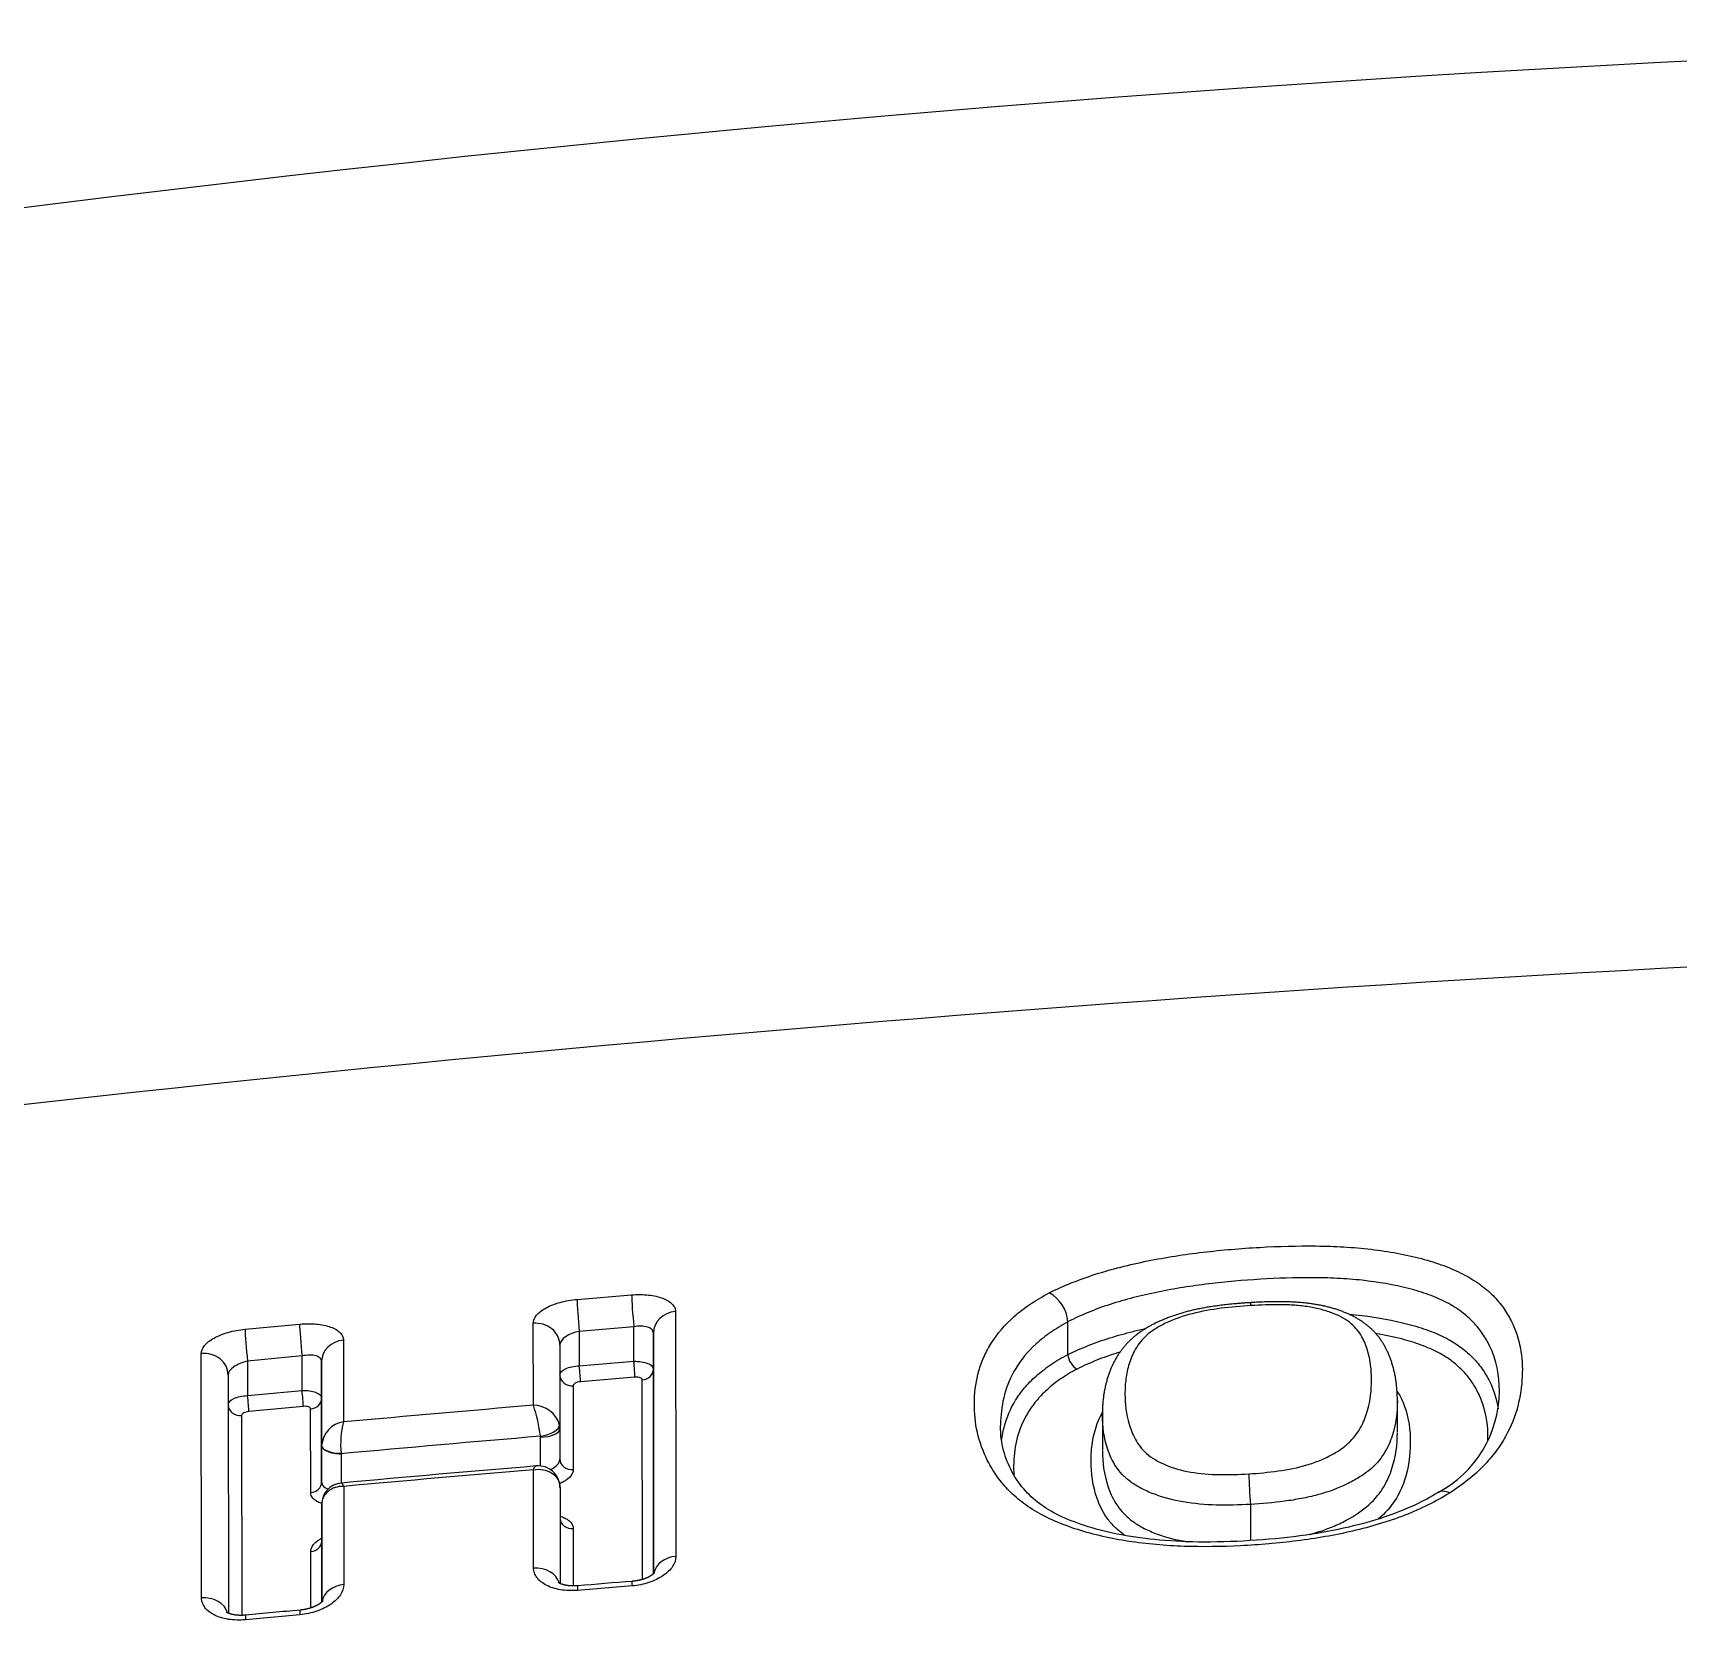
# Model space of a CAD drawing. Header units: millimetres. Extents: x 976 to 9349, y -1578 to 2211.
# Drawn here: x 2936.53 to 2937.205, y 1375.202 to 1375.854 of the extents above; entities that cross this region are included whole.
import ezdxf

# ---------------------------------------------------------------- set-up
doc = ezdxf.new("R2010")
doc.units = ezdxf.units.MM
doc.layers.add('Wbudowane', color=175, linetype='Continuous')

# ---------------------------------------------------------------- blocks, each defined once
blk = doc.blocks.new('Z$W@#21058')
for p, q in [((18.70578, 143.28348), (18.72821, 143.28535)), ((18.56938, 143.27123), (18.59179, 143.27335)), ((18.68783, 143.23999), (18.68778, 143.27369)), ((18.72911, 143.27224), (18.70671, 143.27038)), ((18.70671, 143.27038), (18.70671, 143.2562)), ((18.72911, 143.25806), (18.72911, 143.27224)), ((18.73712, 143.26969), (18.73712, 143.25482)), ((18.73722, 143.17082), (18.73712, 143.26969)), ((18.90739, 143.2743), (18.90739, 143.27428)), ((18.90739, 143.26083), (18.90739, 143.27428)), ((18.60982, 143.26678), (18.60987, 143.23316)), ((18.69871, 143.26485), (18.69875, 143.23035)), ((18.55152, 143.16087), (18.55138, 143.26127)), ((18.59282, 143.26025), (18.57044, 143.25813)), ((18.57044, 143.25813), (18.57044, 143.24397)), ((18.59282, 143.24609), (18.59282, 143.26025)), ((18.60083, 143.25794), (18.60083, 143.24288)), ((18.60087, 143.22351), (18.60083, 143.25794)), ((18.70671, 143.2562), (18.72911, 143.25806)), ((18.90739, 143.26082), (18.90739, 143.26083)), ((18.56244, 143.25243), (18.56254, 143.15459)), ((18.72956, 143.25153), (18.70717, 143.24967)), ((18.73264, 143.16847), (18.73256, 143.2504)), ((18.73712, 143.25482), (18.7372, 143.17081)), ((18.57044, 143.24397), (18.59282, 143.24609)), ((18.60083, 143.24288), (18.60087, 143.20843)), ((18.70417, 143.24804), (18.70421, 143.21358)), ((18.56797, 143.23578), (18.56804, 143.15369)), ((18.59334, 143.23956), (18.57096, 143.23744)), ((18.59637, 143.20411), (18.59634, 143.23846)), ((18.92158, 143.23624), (18.92158, 143.22156)), ((19.04277, 143.22894), (19.04277, 143.24178)), ((18.69875, 143.23035), (18.69875, 143.2179)), ((18.60087, 143.22347), (18.60087, 143.22351)), ((18.60087, 143.20843), (18.60087, 143.22347)), ((18.69076, 143.22696), (18.69072, 143.22728)), ((18.69076, 143.21504), (18.69076, 143.22696)), ((18.60887, 143.2201), (18.60886, 143.22027)), ((18.60887, 143.2201), (18.60887, 143.20806)), ((18.68791, 143.17313), (18.68786, 143.21349)), ((18.60991, 143.20668), (18.60996, 143.16632)), ((18.69878, 143.20606), (18.69882, 143.16677)), ((18.60089, 143.19923), (18.60089, 143.19886)), ((18.60093, 143.1592), (18.60089, 143.19923)), ((18.60089, 143.19886), (18.60089, 143.18413)), ((18.98236, 143.19928), (18.98236, 143.1844)), ((18.70423, 143.18933), (18.70425, 143.16577)), ((18.60089, 143.18413), (18.60092, 143.15918)), ((18.59641, 143.15676), (18.59639, 143.17989)), ((18.72836, 143.16578), (18.70594, 143.16394)), ((18.59195, 143.15396), (18.56955, 143.15187))]:
    blk.add_line(p, q)
for centre, radius, start, end in [((19.62335, 134.6477), 9.15614, 88.519276, 108.162448), ((19.78609, 131.71162), 11.725, 89.638845, 99.720501), ((18.8926, 143.27316), 0.01484, 4.40653, 61.23445), ((18.91489, 143.26147), 0.00753, 184.93582, 240.76377), ((19.03721, 143.2461), 0.04747, 297.99423, 359.57629), ((19.70597, 131.18237), 12.10053, 94.826603, 95.19713), ((18.68794, 143.22893), 0.01106, 15.34794, 90.56185), ((18.63494, 143.22125), 0.05611, 6.16655, 19.51288), ((18.61138, 143.22273), 0.01054, 98.20017, 175.73628), ((18.64381, 143.224), 0.03515, 164.89443, 186.08334), ((18.69105, 143.23035), 0.0077, 359.99866, 11.32969), ((19.70596, 131.18829), 12.08172, 94.820274, 95.209942), ((19.68642, 131.34089), 11.91599, 94.801558, 95.18781), ((18.68985, 143.20618), 0.00892, 359.97589, 95.55133), ((19.70713, 131.09679), 12.1595, 94.808442, 95.177158), ((19.25837, 143.22027), 0.2768, 181.74612, 184.34819), ((18.60969, 143.1993), 0.00879, 94.70059, 180.257), ((19.52093, 133.35551), 9.84411, 94.617615, 94.748559), ((19.47137, 133.59682), 9.5994, 95.255903, 95.390218)]:
    blk.add_arc(centre, radius, start, end)
for centre, major_axis, ratio, start_param, end_param in [((18.7067, 143.27461), (0.00084, -0.00996), 0.038463, 3.610421, 5.147131), ((18.72911, 143.27647), (0.00082, -0.00997), 0.03761, 3.610874, 5.147201), ((18.74712, 143.26969), (-0.01, -0.00001), 0.887165, 4.799614, 6.282114), ((18.57043, 143.26236), (0.00095, -0.00995), 0.043795, 3.607457, 5.146657), ((18.59282, 143.26448), (0.00093, -0.00996), 0.042901, 3.607968, 5.146741), ((18.68871, 143.26485), (-0.01, -0.00001), 0.887587, 3.140519, 4.804879), ((18.61083, 143.25795), (-0.01, -0.00001), 0.888185, 4.812071, 6.282109), ((18.55244, 143.25243), (-0.01, -0.00001), 0.888656, 3.140514, 4.8176), ((18.70671, 143.25409), (-0.00042, 0.00498), 0.038407, 3.617663, 5.147135), ((18.72911, 143.25595), (-0.00041, 0.00498), 0.037555, 3.618098, 5.147205), ((18.70371, 143.25246), (0.005, 0.00001), 0.887344, 3.187115, 4.803632), ((18.73212, 143.25481), (0.005, 0.00001), 0.887136, 4.801066, 6.282114), ((18.57044, 143.24186), (0.00048, -0.00498), 0.043738, 0.47322, 2.00507), ((18.59283, 143.24398), (0.00047, -0.00498), 0.042844, 0.473713, 2.005154), ((18.59583, 143.24288), (0.005, 0.00001), 0.888177, 4.813613, 6.282109), ((18.56744, 143.2402), (0.005, 0.00001), 0.888409, 3.197619, 4.816306), ((18.69072, 143.23066), (-0.00786, -0.00151), 0.416397, 1.491248, 3.047871), ((18.69075, 143.23034), (-0.008, 0), 0.422618, 1.571342, 3.142138), ((18.60887, 143.22351), (-0.008, 0), 0.405174, 0.000587, 1.569414), ((18.60887, 143.22348), (0.008, 0), 0.422618, 3.142138, 4.712935), ((18.70375, 143.2179), (0.005, 0.00001), 0.868104, 3.140596, 4.802543), ((18.59587, 143.20843), (0.005, 0.00001), 0.868653, 4.812409, 6.282187), ((18.70378, 143.19357), (0.005, 0.00001), 0.851683, 3.181604, 4.801969), ((18.59589, 143.18413), (0.005, 0.00001), 0.851955, 4.811757, 6.282241), ((18.74722, 143.16974), (-0.01, -0.00001), 0.819897, 4.797405, 6.136494), ((18.68882, 143.16497), (-0.01, -0.00001), 0.819741, 3.379402, 4.802496), ((18.72923, 143.1577), (0.00081, -0.00997), 0.037015, 3.141455, 3.765254), ((18.55255, 143.15272), (-0.01, -0.00001), 0.81939, 3.386659, 4.814807), ((18.61093, 143.15816), (-0.01, -0.00001), 0.819538, 4.809454, 6.142985), ((18.70683, 143.15587), (0.00083, -0.00997), 0.03785, 3.141386, 3.765309), ((18.59294, 143.1459), (0.00092, -0.00996), 0.042198, 3.141408, 3.765539), ((18.57056, 143.14382), (0.00094, -0.00996), 0.043074, 3.141395, 3.765573)]:
    blk.add_ellipse(centre, major_axis=major_axis, ratio=ratio, start_param=start_param, end_param=end_param)
for points, knots in [([(18.89974, 143.28617), (18.9026, 143.28762), (18.90562, 143.28898), (18.91196, 143.29153), (18.91528, 143.29272), (18.92548, 143.29599), (18.93265, 143.2978), (18.94386, 143.30005), (18.94767, 143.30073), (18.95528, 143.30192), (18.95911, 143.30244), (18.97064, 143.3038), (18.97839, 143.30445), (18.994, 143.30533), (19.00175, 143.30555), (19.01321, 143.30541), (19.01701, 143.30528), (19.02453, 143.30483), (19.02829, 143.3045), (19.03926, 143.30321), (19.04617, 143.30195), (19.05586, 143.29938), (19.05893, 143.29842), (19.06467, 143.2963), (19.06735, 143.29513), (19.07229, 143.29258), (19.07457, 143.29118), (19.07865, 143.28821), (19.08045, 143.28666), (19.08366, 143.28342), (19.08506, 143.28174), (19.08753, 143.27827), (19.0886, 143.27647), (19.09316, 143.26741), (19.0944, 143.25977), (19.09386, 143.24778), (19.09329, 143.24367), (19.09111, 143.23546), (19.08951, 143.23134), (19.08605, 143.22516), (19.08472, 143.22308), (19.08166, 143.21899), (19.07996, 143.21699), (19.07426, 143.21112), (19.06969, 143.2074), (19.06421, 143.20393)], [0, 0, 0, 0, 0.03125, 0.03125, 0.0625, 0.0625, 0.125, 0.125, 0.15625, 0.15625, 0.1875, 0.1875, 0.25, 0.25, 0.3125, 0.3125, 0.34375, 0.34375, 0.375, 0.375, 0.4375, 0.4375, 0.46875, 0.46875, 0.5, 0.5, 0.53125, 0.53125, 0.5625, 0.5625, 0.59375, 0.59375, 0.625, 0.625, 0.75, 0.75, 0.8125, 0.8125, 0.875, 0.875, 0.90625, 0.90625, 0.9375, 0.9375, 1, 1, 1, 1]), ([(19.08468, 143.24582), (19.08468, 143.25228), (19.0835, 143.2585), (19.07983, 143.26611), (19.07889, 143.26777), (19.07669, 143.27098), (19.07544, 143.27254), (19.07258, 143.27555), (19.07098, 143.27699), (19.06731, 143.27974), (19.06525, 143.28104), (19.06076, 143.28339), (19.05831, 143.28445), (19.05305, 143.28637), (19.05023, 143.28723), (19.04135, 143.28952), (19.03501, 143.29062), (19.02494, 143.2917), (19.02151, 143.29196), (19.01463, 143.29231), (19.01116, 143.29239), (19.00068, 143.29244), (18.99359, 143.2922), (18.97935, 143.29134), (18.97227, 143.29072), (18.96174, 143.28944), (18.95825, 143.28896), (18.95129, 143.28785), (18.94782, 143.28723), (18.93755, 143.28513), (18.93098, 143.28346), (18.92164, 143.28042), (18.9186, 143.27931), (18.91278, 143.27693), (18.91001, 143.27566), (18.90739, 143.2743)], [0, 0, 0, 0, 0.150585, 0.150585, 0.193055, 0.193055, 0.235526, 0.235526, 0.277997, 0.277997, 0.320468, 0.320468, 0.362938, 0.362938, 0.405409, 0.405409, 0.490351, 0.490351, 0.532822, 0.532822, 0.575292, 0.575292, 0.660234, 0.660234, 0.745175, 0.745175, 0.787646, 0.787646, 0.830117, 0.830117, 0.915058, 0.915058, 0.957529, 0.957529, 1, 1, 1, 1]), ([(18.68778, 143.27369), (18.68778, 143.27479), (18.68825, 143.27592), (18.69005, 143.27806), (18.69139, 143.2791), (18.69388, 143.28045), (18.6948, 143.28087), (18.69676, 143.28164), (18.69779, 143.28198), (18.69997, 143.28257), (18.70112, 143.28283), (18.70342, 143.28323), (18.70459, 143.28338), (18.70578, 143.28348)], [0, 0, 0, 0, 0.25, 0.25, 0.5, 0.5, 0.625, 0.625, 0.75, 0.75, 0.875, 0.875, 1, 1, 1, 1]), ([(18.72821, 143.28535), (18.73058, 143.28554), (18.73295, 143.28552), (18.73728, 143.28505), (18.73929, 143.2846), (18.74179, 143.28366), (18.74255, 143.2833), (18.74385, 143.2825), (18.74441, 143.28207), (18.74531, 143.28114), (18.74566, 143.28064), (18.74612, 143.27961), (18.74623, 143.27908), (18.74623, 143.27853)], [0, 0, 0, 0, 0.25, 0.25, 0.5, 0.5, 0.625, 0.625, 0.75, 0.75, 0.875, 0.875, 1, 1, 1, 1]), ([(19.06421, 143.20393), (19.05868, 143.20047), (19.05253, 143.19745), (19.04244, 143.19353), (19.03891, 143.19232), (19.03173, 143.19015), (19.02808, 143.18918), (19.01697, 143.18659), (19.00935, 143.18528), (18.99378, 143.1833), (18.98603, 143.18266), (18.97056, 143.1819), (18.96285, 143.18178), (18.95134, 143.18217), (18.94751, 143.1824), (18.93987, 143.18308), (18.93612, 143.18353), (18.92878, 143.18466), (18.9252, 143.18534), (18.9182, 143.18694), (18.91477, 143.18786), (18.90819, 143.18995), (18.90505, 143.19112), (18.89913, 143.19369), (18.89633, 143.19512), (18.89123, 143.1982), (18.88893, 143.19986), (18.88482, 143.2033), (18.88301, 143.20509), (18.87976, 143.2088), (18.87832, 143.21072), (18.87582, 143.21459), (18.87475, 143.21654), (18.87012, 143.22633), (18.86872, 143.23428), (18.86917, 143.24626), (18.86973, 143.25021), (18.87141, 143.25608), (18.87211, 143.25804), (18.87382, 143.26188), (18.87483, 143.26378), (18.87837, 143.26938), (18.88142, 143.273), (18.88737, 143.27823), (18.88956, 143.27992), (18.89434, 143.28315), (18.89693, 143.28469), (18.89974, 143.28617)], [0, 0, 0, 0, 0.0625, 0.0625, 0.09375, 0.09375, 0.125, 0.125, 0.1875, 0.1875, 0.25, 0.25, 0.3125, 0.3125, 0.34375, 0.34375, 0.375, 0.375, 0.40625, 0.40625, 0.4375, 0.4375, 0.46875, 0.46875, 0.5, 0.5, 0.53125, 0.53125, 0.5625, 0.5625, 0.59375, 0.59375, 0.625, 0.625, 0.75, 0.75, 0.8125, 0.8125, 0.84375, 0.84375, 0.875, 0.875, 0.9375, 0.9375, 0.96875, 0.96875, 1, 1, 1, 1]), ([(19.04276, 143.24178), (19.04276, 143.24192), (19.04277, 143.24237), (19.04275, 143.24322), (19.04272, 143.24426), (19.04267, 143.24531), (19.0426, 143.24633), (19.04252, 143.24733), (19.04242, 143.24832), (19.0423, 143.24928), (19.04217, 143.25023), (19.04202, 143.25116), (19.04186, 143.25208), (19.04168, 143.25299), (19.04148, 143.25388), (19.04127, 143.25476), (19.04104, 143.25564), (19.04079, 143.2565), (19.04055, 143.25731), (19.04031, 143.25804), (19.04007, 143.25874), (19.03981, 143.25944), (19.03954, 143.26015), (19.03925, 143.26085), (19.03895, 143.26155), (19.03865, 143.2622), (19.03836, 143.2628), (19.03807, 143.26338), (19.03776, 143.26396), (19.03742, 143.26457), (19.03706, 143.26518), (19.03669, 143.26578), (19.03631, 143.26637), (19.03591, 143.26694), (19.0355, 143.26751), (19.03509, 143.26806), (19.03465, 143.2686), (19.03421, 143.26913), (19.03376, 143.26965), (19.0333, 143.27015), (19.03283, 143.27064), (19.03234, 143.27112), (19.03184, 143.27159), (19.03133, 143.27205), (19.03081, 143.2725), (19.03027, 143.27294), (19.02972, 143.27337), (19.02915, 143.27379), (19.02858, 143.2742), (19.02798, 143.2746), (19.02736, 143.275), (19.02672, 143.27539), (19.02606, 143.27578), (19.02539, 143.27615), (19.0247, 143.27652), (19.02399, 143.27687), (19.02328, 143.27721), (19.02255, 143.27755), (19.02182, 143.27786), (19.02107, 143.27817), (19.02031, 143.27847), (19.01954, 143.27876), (19.01876, 143.27904), (19.01797, 143.27931), (19.01718, 143.27956), (19.01638, 143.2798), (19.01558, 143.28003), (19.01477, 143.28025), (19.01396, 143.28046), (19.01316, 143.28065), (19.01235, 143.28084), (19.01153, 143.28101), (19.0107, 143.28118), (19.00986, 143.28133), (19.00901, 143.28147), (19.00816, 143.28161), (19.0073, 143.28173), (19.00643, 143.28185), (19.00555, 143.28196), (19.00466, 143.28205), (19.00376, 143.28214), (19.00283, 143.28222), (19.00187, 143.28229), (19.0009, 143.28235), (18.99991, 143.28241), (18.9989, 143.28245), (18.99787, 143.28249), (18.99682, 143.28252), (18.99574, 143.28254), (18.99464, 143.28255), (18.99351, 143.28255), (18.99236, 143.28254), (18.99118, 143.28253), (18.98998, 143.2825), (18.98875, 143.28247), (18.98749, 143.28242), (18.9862, 143.28237), (18.98487, 143.2823), (18.98365, 143.28224), (18.98295, 143.28219), (18.98263, 143.28217)], [0, 0, 0, 0, 0.006102, 0.022907, 0.039955, 0.056595, 0.072854, 0.088758, 0.104333, 0.119602, 0.134587, 0.149305, 0.163776, 0.178009, 0.192181, 0.206178, 0.220026, 0.233736, 0.247321, 0.258473, 0.269195, 0.28061, 0.291828, 0.302854, 0.313704, 0.324392, 0.333481, 0.342182, 0.351313, 0.361089, 0.370707, 0.380172, 0.389496, 0.398687, 0.407757, 0.416715, 0.425564, 0.434416, 0.442981, 0.45148, 0.459923, 0.468318, 0.476674, 0.484996, 0.493293, 0.501571, 0.509837, 0.518095, 0.526345, 0.534532, 0.543137, 0.551819, 0.560567, 0.569367, 0.578206, 0.58707, 0.595947, 0.604822, 0.613687, 0.622352, 0.631303, 0.640228, 0.649117, 0.657962, 0.666754, 0.675489, 0.68416, 0.692763, 0.701294, 0.709758, 0.717986, 0.72644, 0.734891, 0.743344, 0.7518, 0.760265, 0.768742, 0.777236, 0.785752, 0.794281, 0.802916, 0.811876, 0.820955, 0.830165, 0.839516, 0.849018, 0.858681, 0.868517, 0.87854, 0.888768, 0.899335, 0.910022, 0.920911, 0.932022, 0.943377, 0.955005, 0.966938, 0.979212, 0.991875, 1, 1, 1, 1]), ([(18.98263, 143.28217), (18.98263, 143.28217), (18.98217, 143.28215), (18.98113, 143.28208), (18.97966, 143.28198), (18.97818, 143.28186), (18.97676, 143.28175), (18.9754, 143.28162), (18.97408, 143.28149), (18.9728, 143.28136), (18.97156, 143.28122), (18.97035, 143.28107), (18.96916, 143.28092), (18.968, 143.28076), (18.96686, 143.28059), (18.96575, 143.28042), (18.96467, 143.28025), (18.96362, 143.28006), (18.96259, 143.27987), (18.96158, 143.27968), (18.96058, 143.27947), (18.95961, 143.27926), (18.95866, 143.27905), (18.95773, 143.27883), (18.95683, 143.2786), (18.95594, 143.27837), (18.95506, 143.27813), (18.95419, 143.27788), (18.95333, 143.27762), (18.95246, 143.27735), (18.95161, 143.27707), (18.95076, 143.27678), (18.94993, 143.27649), (18.9491, 143.27618), (18.94827, 143.27587), (18.94744, 143.27554), (18.94662, 143.2752), (18.94581, 143.27486), (18.94502, 143.27451), (18.94423, 143.27414), (18.94346, 143.27377), (18.9427, 143.27339), (18.94197, 143.27301), (18.94125, 143.27263), (18.94054, 143.27223), (18.93983, 143.27182), (18.93912, 143.27139), (18.93843, 143.27096), (18.93775, 143.27051), (18.93708, 143.27005), (18.93643, 143.26959), (18.9358, 143.26911), (18.93524, 143.26867), (18.93476, 143.26828), (18.9343, 143.26789), (18.93381, 143.26746), (18.93328, 143.26698), (18.93277, 143.26649), (18.93227, 143.26599), (18.93178, 143.26549), (18.9313, 143.26498), (18.93084, 143.26445), (18.93039, 143.26393), (18.92996, 143.26339), (18.92953, 143.26284), (18.92911, 143.26228), (18.9287, 143.2617), (18.9283, 143.26112), (18.92792, 143.26052), (18.92754, 143.25992), (18.92718, 143.25931), (18.92683, 143.2587), (18.92649, 143.25807), (18.92619, 143.25749), (18.92593, 143.25696), (18.92567, 143.25641), (18.92538, 143.25577), (18.92506, 143.25504), (18.92476, 143.2543), (18.92448, 143.25355), (18.9242, 143.2528), (18.92394, 143.25203), (18.9237, 143.25126), (18.92346, 143.25048), (18.92324, 143.24968), (18.92303, 143.24888), (18.92284, 143.24806), (18.92266, 143.24723), (18.9225, 143.24643), (18.92235, 143.24564), (18.92222, 143.24484), (18.92209, 143.24399), (18.92197, 143.24309), (18.92187, 143.24218), (18.92178, 143.24125), (18.92171, 143.24032), (18.92166, 143.23937), (18.92161, 143.2384), (18.92159, 143.23743), (18.92158, 143.23669), (18.92158, 143.23631), (18.92158, 143.23624)], [0, 0, 0, 0, 0.000078, 0.013454, 0.027676, 0.041254, 0.05428, 0.066843, 0.079012, 0.09084, 0.10237, 0.113638, 0.124673, 0.135501, 0.146171, 0.156572, 0.16669, 0.176645, 0.186443, 0.196089, 0.205587, 0.214944, 0.224166, 0.233273, 0.242032, 0.250786, 0.259545, 0.268311, 0.277088, 0.285878, 0.294684, 0.30351, 0.312355, 0.320968, 0.330018, 0.339044, 0.34805, 0.357039, 0.366014, 0.374981, 0.383941, 0.392898, 0.401871, 0.410213, 0.419064, 0.42797, 0.436918, 0.445897, 0.454889, 0.463874, 0.472829, 0.481734, 0.490564, 0.496803, 0.502939, 0.511222, 0.519519, 0.527838, 0.536186, 0.544566, 0.552984, 0.561445, 0.569955, 0.578522, 0.58716, 0.596108, 0.605072, 0.614122, 0.623263, 0.632501, 0.641844, 0.651299, 0.660874, 0.670576, 0.67795, 0.685199, 0.696303, 0.707489, 0.718792, 0.730221, 0.741787, 0.7535, 0.765369, 0.777408, 0.789629, 0.802046, 0.814675, 0.82753, 0.840631, 0.852272, 0.864005, 0.877851, 0.891858, 0.906064, 0.920489, 0.935156, 0.950088, 0.965314, 0.980864, 0.996771, 1, 1, 1, 1]), ([(18.98257, 143.28096), (18.97847, 143.28071), (18.97438, 143.28036), (18.96629, 143.27932), (18.96225, 143.27861), (18.95472, 143.27666), (18.95114, 143.2754), (18.94646, 143.27322), (18.945, 143.27244), (18.94231, 143.27077), (18.94109, 143.26988), (18.93794, 143.26713), (18.9364, 143.26516), (18.93405, 143.26115), (18.93322, 143.25911), (18.93194, 143.255), (18.93151, 143.25293), (18.93097, 143.2488), (18.93086, 143.24674), (18.93088, 143.24053), (18.93135, 143.23637), (18.93321, 143.23012), (18.93401, 143.22803), (18.93569, 143.22499), (18.93633, 143.22399), (18.93784, 143.22205), (18.93872, 143.2211), (18.94179, 143.21838), (18.9444, 143.21683), (18.95061, 143.21422), (18.95406, 143.21322), (18.96166, 143.21188), (18.96561, 143.2116), (18.97358, 143.21145), (18.97762, 143.21158), (18.98169, 143.21183)], [0, 0, 0, 0, 0.0625, 0.0625, 0.125, 0.125, 0.1875, 0.1875, 0.21875, 0.21875, 0.25, 0.25, 0.3125, 0.3125, 0.375, 0.375, 0.4375, 0.4375, 0.5, 0.5, 0.625, 0.625, 0.6875, 0.6875, 0.71875, 0.71875, 0.75, 0.75, 0.8125, 0.8125, 0.875, 0.875, 0.9375, 0.9375, 1, 1, 1, 1]), ([(18.98169, 143.21183), (18.98577, 143.21208), (18.98983, 143.21244), (18.99785, 143.21358), (19.00184, 143.21437), (19.00738, 143.21603), (19.00918, 143.21666), (19.01261, 143.21806), (19.01582, 143.21957), (19.01862, 143.2213), (19.0212, 143.22315), (19.02237, 143.22413), (19.02539, 143.22714), (19.02684, 143.22925), (19.02909, 143.23354), (19.02987, 143.23567), (19.03169, 143.24202), (19.03214, 143.24621), (19.03214, 143.25449), (19.03169, 143.25854), (19.02995, 143.26439), (19.02922, 143.26631), (19.02763, 143.26912), (19.02702, 143.27004), (19.02558, 143.27183), (19.02476, 143.27269), (19.02284, 143.27432), (19.02172, 143.2751), (19.01923, 143.27652), (19.01787, 143.27717), (19.01492, 143.27834), (19.01332, 143.27886), (19.00994, 143.27976), (19.00818, 143.28014), (19.0045, 143.28072), (19.00257, 143.28093), (18.99864, 143.28121), (18.99665, 143.28128), (18.99067, 143.28135), (18.98663, 143.28121), (18.98257, 143.28096)], [0, 0, 0, 0, 0.0625, 0.0625, 0.125, 0.125, 0.15625, 0.15625, 0.1875, 0.21875, 0.21875, 0.25, 0.25, 0.3125, 0.3125, 0.375, 0.375, 0.5, 0.5, 0.625, 0.625, 0.6875, 0.6875, 0.71875, 0.71875, 0.75, 0.75, 0.78125, 0.78125, 0.8125, 0.8125, 0.84375, 0.84375, 0.875, 0.875, 0.90625, 0.90625, 0.9375, 0.9375, 1, 1, 1, 1]), ([(18.98257, 143.28096), (18.98257, 143.28161), (18.98258, 143.28201), (18.98262, 143.28216), (18.98262, 143.28217), (18.98263, 143.28217)], [0, 0, 0, 0, 0.821235, 0.821235, 1, 1, 1, 1]), ([(19.02295, 143.27737), (19.02468, 143.27722), (19.0264, 143.27705), (19.03484, 143.27608), (19.04119, 143.27493), (19.05007, 143.27258), (19.05291, 143.2717), (19.05818, 143.26975), (19.06063, 143.26868), (19.06512, 143.26634), (19.06715, 143.26506), (19.07086, 143.26231), (19.07248, 143.26088), (19.07535, 143.25789), (19.07661, 143.25635), (19.07881, 143.25317), (19.07977, 143.25153), (19.08239, 143.24619), (19.08353, 143.24242), (19.08413, 143.23856)], [0, 0, 0, 0, 0.047379, 0.047379, 0.233983, 0.233983, 0.327285, 0.327285, 0.420587, 0.420587, 0.513889, 0.513889, 0.607191, 0.607191, 0.700493, 0.700493, 0.793795, 0.793795, 1, 1, 1, 1]), ([(18.55138, 143.26127), (18.55138, 143.26237), (18.55186, 143.2635), (18.55365, 143.26565), (18.55499, 143.2667), (18.55749, 143.26807), (18.55841, 143.26851), (18.56037, 143.26929), (18.5614, 143.26964), (18.56358, 143.27026), (18.56472, 143.27053), (18.56702, 143.27095), (18.56819, 143.27112), (18.56938, 143.27123)], [0, 0, 0, 0, 0.25, 0.25, 0.5, 0.5, 0.625, 0.625, 0.75, 0.75, 0.875, 0.875, 1, 1, 1, 1]), ([(18.59179, 143.27335), (18.59417, 143.27358), (18.59653, 143.27358), (18.60086, 143.27317), (18.60288, 143.27275), (18.60537, 143.27184), (18.60613, 143.27149), (18.60744, 143.27071), (18.60799, 143.27029), (18.6089, 143.26937), (18.60925, 143.26888), (18.6097, 143.26786), (18.60982, 143.26733), (18.60982, 143.26678)], [0, 0, 0, 0, 0.25, 0.25, 0.5, 0.5, 0.625, 0.625, 0.75, 0.75, 0.875, 0.875, 1, 1, 1, 1]), ([(18.70671, 143.27038), (18.70565, 143.27018), (18.70462, 143.26988), (18.7027, 143.26913), (18.70181, 143.26867), (18.6996, 143.26715), (18.69871, 143.26594), (18.69871, 143.26485)], [0, 0, 0, 0, 0.25, 0.25, 0.5, 0.5, 1, 1, 1, 1]), ([(18.73712, 143.26969), (18.73712, 143.27023), (18.73691, 143.27072), (18.73609, 143.27156), (18.73549, 143.2719), (18.73326, 143.27259), (18.7312, 143.27263), (18.72911, 143.27224)], [0, 0, 0, 0, 0.25, 0.25, 0.5, 0.5, 1, 1, 1, 1]), ([(18.90739, 143.27428), (18.90483, 143.2729), (18.90247, 143.27145), (18.89814, 143.26842), (18.89615, 143.26684), (18.8908, 143.26196), (18.88808, 143.25859), (18.88387, 143.25166), (18.88238, 143.24807), (18.88041, 143.24084), (18.87991, 143.2372), (18.87976, 143.23289), (18.87975, 143.23226), (18.87974, 143.23163)], [0, 0, 0, 0, 0.11983, 0.11983, 0.23966, 0.23966, 0.47932, 0.47932, 0.71898, 0.71898, 0.95864, 0.95864, 1, 1, 1, 1]), ([(18.90739, 143.26082), (18.91002, 143.26214), (18.9128, 143.26337), (18.91857, 143.26565), (18.92457, 143.26776), (18.93098, 143.26955), (18.93597, 143.27078), (18.93768, 143.27118), (18.93941, 143.27156)], [0, 0, 0, 0, 0.2849208, 0.2849208, 0.5698417, 0.8547625, 0.8547625, 1, 1, 1, 1]), ([(19.07995, 143.22536), (19.08016, 143.23207), (19.07913, 143.23854), (19.07541, 143.24631), (19.07452, 143.24789), (19.07245, 143.25094), (19.07128, 143.25242), (19.06859, 143.25529), (19.06707, 143.25667), (19.06359, 143.25931), (19.06166, 143.26054), (19.0574, 143.26278), (19.05508, 143.2638), (19.05006, 143.26566), (19.04735, 143.2665), (19.04115, 143.26811), (19.03761, 143.26885), (19.03393, 143.26946)], [0, 0, 0, 0, 0.3503912, 0.3503912, 0.4406171, 0.4406171, 0.530843, 0.530843, 0.6210689, 0.6210689, 0.7112948, 0.7112948, 0.8015207, 0.8015207, 0.8917466, 0.8917466, 1, 1, 1, 1]), ([(18.57044, 143.25813), (18.56939, 143.25791), (18.56836, 143.25759), (18.56644, 143.25678), (18.56555, 143.25631), (18.56334, 143.25474), (18.56244, 143.25352), (18.56244, 143.25243)], [0, 0, 0, 0, 0.25, 0.25, 0.5, 0.5, 1, 1, 1, 1]), ([(18.60083, 143.25794), (18.60083, 143.25848), (18.60062, 143.25897), (18.5998, 143.25977), (18.5992, 143.26009), (18.59696, 143.26071), (18.5949, 143.26069), (18.59282, 143.26025)], [0, 0, 0, 0, 0.25, 0.25, 0.5, 0.5, 1, 1, 1, 1]), ([(18.69873, 143.25266), (18.69884, 143.25351), (18.69969, 143.25436), (18.70179, 143.25535), (18.70268, 143.25563), (18.70461, 143.25605), (18.70565, 143.25617), (18.70671, 143.2562)], [0, 0, 0, 0, 0.480903, 0.480903, 0.740451, 0.740451, 1, 1, 1, 1]), ([(18.72911, 143.25806), (18.73122, 143.25813), (18.7333, 143.25781), (18.73551, 143.25692), (18.7361, 143.25655), (18.73691, 143.25572), (18.73712, 143.25528), (18.73712, 143.25482)], [0, 0, 0, 0, 0.5, 0.5, 0.75, 0.75, 1, 1, 1, 1]), ([(18.88017, 143.22558), (18.88044, 143.22758), (18.88083, 143.22957), (18.88234, 143.23508), (18.88379, 143.23858), (18.88697, 143.24376), (18.8882, 143.24548), (18.891, 143.2488), (18.89257, 143.25042), (18.89611, 143.25357), (18.89807, 143.2551), (18.90243, 143.25807), (18.90482, 143.25949), (18.90739, 143.26083)], [0, 0, 0, 0, 0.156201, 0.156201, 0.437467, 0.437467, 0.578101, 0.578101, 0.718734, 0.718734, 0.859367, 0.859367, 1, 1, 1, 1]), ([(18.9288, 143.26184), (18.92847, 143.26174), (18.92515, 143.26071), (18.92195, 143.25958), (18.9164, 143.25737), (18.91372, 143.25617), (18.91121, 143.2549)], [0, 0, 0, 0, 0.052194, 0.526097, 0.526097, 1, 1, 1, 1]), ([(18.70717, 143.24967), (18.70638, 143.2496), (18.70561, 143.24939), (18.7045, 143.24879), (18.70417, 143.2484), (18.70417, 143.24804)], [0, 0, 0, 0, 0.5, 0.5, 1, 1, 1, 1]), ([(18.73256, 143.2504), (18.73256, 143.25076), (18.73224, 143.25109), (18.73113, 143.25151), (18.73035, 143.2516), (18.72956, 143.25153)], [0, 0, 0, 0, 0.5, 0.5, 1, 1, 1, 1]), ([(18.91121, 143.2549), (18.90876, 143.25361), (18.90649, 143.25223), (18.90236, 143.24937), (18.9005, 143.2479), (18.89716, 143.24486), (18.89568, 143.2433), (18.89304, 143.24009), (18.89189, 143.23844), (18.88891, 143.23347), (18.88755, 143.23012), (18.88573, 143.22333), (18.88527, 143.21988), (18.88509, 143.2147), (18.88512, 143.21299), (18.88524, 143.21129)], [0, 0, 0, 0, 0.111354, 0.111354, 0.222708, 0.222708, 0.334062, 0.334062, 0.445416, 0.445416, 0.668124, 0.668124, 0.890832, 0.890832, 1, 1, 1, 1]), ([(18.56245, 143.2404), (18.56257, 143.24125), (18.56342, 143.2421), (18.56552, 143.2431), (18.56641, 143.24339), (18.56834, 143.24381), (18.56938, 143.24393), (18.57044, 143.24397)], [0, 0, 0, 0, 0.481003, 0.481003, 0.740501, 0.740501, 1, 1, 1, 1]), ([(18.59282, 143.24609), (18.59494, 143.24617), (18.59701, 143.24586), (18.59922, 143.24497), (18.59982, 143.24461), (18.60062, 143.24379), (18.60083, 143.24334), (18.60083, 143.24288)], [0, 0, 0, 0, 0.5, 0.5, 0.75, 0.75, 1, 1, 1, 1]), ([(19.04264, 143.24579), (19.04398, 143.24378), (19.04496, 143.24168), (19.04743, 143.23472), (19.04808, 143.22974), (19.04807, 143.21949), (19.0474, 143.2142), (19.04376, 143.20356), (19.04073, 143.19814), (19.03496, 143.19328), (19.03493, 143.19326), (19.03491, 143.19324)], [0, 0, 0, 0, 0.1285617, 0.1285617, 0.4186693, 0.4186693, 0.7087769, 0.7087769, 0.9988846, 0.9988846, 1, 1, 1, 1]), ([(18.57096, 143.23744), (18.57017, 143.23736), (18.5694, 143.23714), (18.56829, 143.23653), (18.56796, 143.23614), (18.56797, 143.23578)], [0, 0, 0, 0, 0.5, 0.5, 1, 1, 1, 1]), ([(18.59634, 143.23846), (18.59634, 143.23883), (18.59601, 143.23915), (18.5949, 143.23956), (18.59413, 143.23963), (18.59334, 143.23956)], [0, 0, 0, 0, 0.5, 0.5, 1, 1, 1, 1]), ([(18.93096, 143.18647), (18.93062, 143.1867), (18.93029, 143.18693), (18.92854, 143.18822), (18.92725, 143.18935), (18.92501, 143.19168), (18.92404, 143.19288), (18.92153, 143.19656), (18.92034, 143.19913), (18.91763, 143.20687), (18.91695, 143.21204), (18.91694, 143.21975), (18.9171, 143.22231), (18.9179, 143.22743), (18.91855, 143.22998), (18.91996, 143.23375), (18.9205, 143.235), (18.92129, 143.23651), (18.92144, 143.23678), (18.92159, 143.23704)], [0, 0, 0, 0, 0.016753, 0.016753, 0.091163, 0.091163, 0.165572, 0.165572, 0.314391, 0.314391, 0.612029, 0.612029, 0.760848, 0.760848, 0.909667, 0.909667, 0.984077, 0.984077, 1, 1, 1, 1]), ([(18.98236, 143.19928), (18.97765, 143.19901), (18.97297, 143.19889), (18.96375, 143.19915), (18.9592, 143.19953), (18.95039, 143.20105), (18.94637, 143.20215), (18.94086, 143.20425), (18.93913, 143.20503), (18.93596, 143.20669), (18.93451, 143.20758), (18.93191, 143.2095), (18.93076, 143.21053), (18.92875, 143.21265), (18.9279, 143.21375), (18.92566, 143.21711), (18.92461, 143.21947), (18.9222, 143.22659), (18.92159, 143.23135), (18.92158, 143.23615), (18.92158, 143.23619), (18.92158, 143.23624)], [0, 0, 0, 0, 0.124693, 0.124693, 0.249386, 0.249386, 0.374079, 0.374079, 0.436426, 0.436426, 0.498772, 0.498772, 0.561119, 0.561119, 0.623465, 0.623465, 0.748158, 0.748158, 0.997545, 0.997545, 1, 1, 1, 1]), ([(19.04277, 143.24178), (19.04277, 143.23704), (19.04219, 143.23225), (19.04021, 143.22622), (19.03975, 143.22501), (19.03866, 143.2226), (19.03802, 143.22139), (19.03578, 143.21781), (19.03385, 143.21552), (19.02998, 143.21232), (19.02852, 143.21128), (19.02538, 143.20934), (19.0237, 143.20843), (19.01833, 143.20586), (19.01425, 143.20436), (19.0078, 143.20262), (19.00559, 143.20212), (19.00106, 143.20125), (18.99873, 143.20088), (18.99177, 143.19994), (18.98708, 143.19955), (18.98236, 143.19928)], [0, 0, 0, 0, 0.249628, 0.249628, 0.312159, 0.312159, 0.37469, 0.37469, 0.499752, 0.499752, 0.562283, 0.562283, 0.624814, 0.624814, 0.749876, 0.749876, 0.812407, 0.812407, 0.874938, 0.874938, 1, 1, 1, 1]), ([(19.05952, 143.20419), (19.05626, 143.20217), (19.05008, 143.19886), (19.03733, 143.19373), (19.02235, 143.18962), (19.00447, 143.18631), (18.98457, 143.18433), (18.96432, 143.18355), (18.94561, 143.18429), (18.9295, 143.18647), (18.91589, 143.18978), (18.90477, 143.19399), (18.89608, 143.19894), (18.88929, 143.20513), (18.88404, 143.21256), (18.88048, 143.22206), (18.87976, 143.22783), (18.87974, 143.23163)], [0, 0, 0, 0, 0.049076, 0.106245, 0.168114, 0.237227, 0.315976, 0.398876, 0.470258, 0.534607, 0.594872, 0.649427, 0.700017, 0.757474, 0.828075, 0.909116, 1, 1, 1, 1]), ([(19.00648, 143.18688), (19.00762, 143.18718), (19.00875, 143.18749), (19.01199, 143.1885), (19.01406, 143.18924), (19.01805, 143.19089), (19.01997, 143.19179), (19.02534, 143.19465), (19.02847, 143.19678), (19.0337, 143.20151), (19.03563, 143.20397), (19.0379, 143.20774), (19.03854, 143.20901), (19.03966, 143.21154), (19.04013, 143.2128), (19.04214, 143.21901), (19.04274, 143.22392), (19.04277, 143.22868)], [0, 0, 0, 0, 0.0414683, 0.0414683, 0.1216886, 0.1216886, 0.201909, 0.201909, 0.3623497, 0.3623497, 0.5227903, 0.5227903, 0.6030107, 0.6030107, 0.683231, 0.683231, 1, 1, 1, 1]), ([(18.68786, 143.21349), (18.68812, 143.21423), (18.68841, 143.21473), (18.6888, 143.21501), (18.68889, 143.21505), (18.68899, 143.21506)], [0, 0, 0, 0, 0.750229, 0.750229, 1, 1, 1, 1]), ([(18.69482, 143.21358), (18.6954, 143.21385), (18.69593, 143.21415), (18.69788, 143.21549), (18.69875, 143.21674), (18.69875, 143.2179)], [0, 0, 0, 0, 0.242969, 0.242969, 1, 1, 1, 1]), ([(18.92158, 143.22131), (18.9216, 143.21652), (18.92222, 143.2117), (18.92461, 143.20444), (18.92566, 143.202), (18.92789, 143.19848), (18.92874, 143.19733), (18.93074, 143.19508), (18.93189, 143.19398), (18.93449, 143.19193), (18.93593, 143.19098), (18.93909, 143.18921), (18.94082, 143.18839), (18.94633, 143.18616), (18.95036, 143.18502), (18.95543, 143.18413), (18.95609, 143.18402), (18.95676, 143.18392)], [0, 0, 0, 0, 0.322995, 0.322995, 0.486126, 0.486126, 0.567691, 0.567691, 0.649256, 0.649256, 0.730821, 0.730821, 0.812386, 0.812386, 0.975516, 0.975516, 1, 1, 1, 1]), ([(18.60087, 143.20843), (18.60087, 143.20786), (18.60108, 143.20732), (18.60188, 143.20638), (18.60248, 143.20598), (18.60332, 143.20564), (18.60342, 143.2056), (18.60352, 143.20556)], [0, 0, 0, 0, 0.468869, 0.468869, 0.937738, 0.937738, 1, 1, 1, 1]), ([(18.68786, 143.21349), (18.68923, 143.21374), (18.69062, 143.21375), (18.69323, 143.21328), (18.69444, 143.21281), (18.6965, 143.21143), (18.69734, 143.21052), (18.69848, 143.20845), (18.69878, 143.20728), (18.69878, 143.20606)], [0, 0, 0, 0, 0.25, 0.25, 0.5, 0.5, 0.75, 0.75, 1, 1, 1, 1]), ([(18.70421, 143.21358), (18.70421, 143.21273), (18.70386, 143.21185), (18.70256, 143.21017), (18.70159, 143.20937), (18.69985, 143.20835), (18.69925, 143.20805), (18.69862, 143.20778)], [0, 0, 0, 0, 0.407576, 0.407576, 0.815152, 0.815152, 1, 1, 1, 1]), ([(18.6009, 143.19961), (18.60065, 143.19969), (18.60042, 143.19978), (18.59959, 143.20012), (18.59904, 143.2004), (18.59809, 143.20102), (18.59769, 143.20136), (18.59671, 143.20245), (18.59637, 143.20326), (18.59637, 143.20411)], [0, 0, 0, 0, 0.086958, 0.086958, 0.315218, 0.315218, 0.543479, 0.543479, 1, 1, 1, 1]), ([(18.60991, 143.20668), (18.6087, 143.2067), (18.6075, 143.20653), (18.60532, 143.20584), (18.60433, 143.20531), (18.60269, 143.20396), (18.60202, 143.20314), (18.60113, 143.20129), (18.60089, 143.20028), (18.60089, 143.19923)], [0, 0, 0, 0, 0.25, 0.25, 0.5, 0.5, 0.75, 0.75, 1, 1, 1, 1]), ([(18.60991, 143.20668), (18.60966, 143.20729), (18.60942, 143.20772), (18.60913, 143.20803), (18.60904, 143.20807), (18.60897, 143.20807)], [0, 0, 0, 0, 0.667613, 0.667613, 1, 1, 1, 1]), ([(19.06421, 143.20393), (19.06323, 143.20443), (19.06227, 143.20469), (19.06071, 143.20469), (19.06006, 143.20452), (19.05952, 143.20419)], [0, 0, 0, 0, 0.548689, 0.548689, 1, 1, 1, 1]), ([(18.69879, 143.1944), (18.69937, 143.19423), (18.69992, 143.19404), (18.70102, 143.19356), (18.70157, 143.19326), (18.70251, 143.1926), (18.70291, 143.19224), (18.70389, 143.19109), (18.70423, 143.19023), (18.70423, 143.18933)], [0, 0, 0, 0, 0.173036, 0.173036, 0.379777, 0.379777, 0.586518, 0.586518, 1, 1, 1, 1]), ([(18.59639, 143.17989), (18.59639, 143.1808), (18.59674, 143.18173), (18.59804, 143.18348), (18.59901, 143.18432), (18.60042, 143.18518), (18.60065, 143.18531), (18.60089, 143.18544)], [0, 0, 0, 0, 0.4578908, 0.4578908, 0.9157817, 0.9157817, 1, 1, 1, 1]), ([(18.74636, 143.17791), (18.74637, 143.17652), (18.74589, 143.1751), (18.74412, 143.17242), (18.7428, 143.17112), (18.74033, 143.16944), (18.73941, 143.16891), (18.73746, 143.16796), (18.73642, 143.16754), (18.73423, 143.16682), (18.73308, 143.16651), (18.73075, 143.16604), (18.72957, 143.16587), (18.72836, 143.16578)], [0, 0, 0, 0, 0.25, 0.25, 0.5, 0.5, 0.625, 0.625, 0.75, 0.75, 0.875, 0.875, 1, 1, 1, 1]), ([(18.70594, 143.16394), (18.70355, 143.16374), (18.70116, 143.16383), (18.69789, 143.16438), (18.69683, 143.16464), (18.69486, 143.16527), (18.69396, 143.16564), (18.6923, 143.1665), (18.69154, 143.167), (18.69025, 143.16805), (18.6897, 143.16862), (18.68881, 143.16983), (18.68847, 143.17047), (18.68802, 143.17177), (18.68791, 143.17244), (18.68791, 143.17313)], [0, 0, 0, 0, 0.25, 0.25, 0.375, 0.375, 0.5, 0.5, 0.625, 0.625, 0.75, 0.75, 0.875, 0.875, 1, 1, 1, 1]), ([(18.73754, 143.17117), (18.73754, 143.17117), (18.73754, 143.17116), (18.73753, 143.17115), (18.73751, 143.17112), (18.73747, 143.17108), (18.73743, 143.17103), (18.73737, 143.17097), (18.73731, 143.1709), (18.73723, 143.17082), (18.73713, 143.17073), (18.73701, 143.17063), (18.73688, 143.17053), (18.73674, 143.17041), (18.73658, 143.17029), (18.73641, 143.17018), (18.73623, 143.17006), (18.73605, 143.16995), (18.73584, 143.16982), (18.73562, 143.16969), (18.73537, 143.16956), (18.73511, 143.16943), (18.73483, 143.16929), (18.73454, 143.16916), (18.73424, 143.16903), (18.73394, 143.16891), (18.73364, 143.1688), (18.73332, 143.16868), (18.73298, 143.16857), (18.73262, 143.16846), (18.73226, 143.16835), (18.73188, 143.16825), (18.7315, 143.16815), (18.73112, 143.16807), (18.73073, 143.16799), (18.73034, 143.16791), (18.72995, 143.16785), (18.72955, 143.16779), (18.72915, 143.16774), (18.72877, 143.1677), (18.72854, 143.16768), (18.72842, 143.16767)], [0, 0, 0, 0, 0.015358, 0.040808, 0.065546, 0.089781, 0.113598, 0.136755, 0.161004, 0.185577, 0.210499, 0.235771, 0.261383, 0.287313, 0.313525, 0.339959, 0.362502, 0.386391, 0.41109, 0.436556, 0.462709, 0.48945, 0.516654, 0.544182, 0.571875, 0.596086, 0.621835, 0.648254, 0.675239, 0.702658, 0.730367, 0.758213, 0.786019, 0.813666, 0.840527, 0.867913, 0.895425, 0.923005, 0.950594, 0.978118, 1, 1, 1, 1]), ([(18.56955, 143.15187), (18.56716, 143.15165), (18.56477, 143.15171), (18.56041, 143.1524), (18.5584, 143.15302), (18.55591, 143.15429), (18.55515, 143.15477), (18.55386, 143.15582), (18.55331, 143.15638), (18.55242, 143.15758), (18.55208, 143.15822), (18.55163, 143.15952), (18.55152, 143.16019), (18.55152, 143.16087)], [0, 0, 0, 0, 0.25, 0.25, 0.5, 0.5, 0.625, 0.625, 0.75, 0.75, 0.875, 0.875, 1, 1, 1, 1]), ([(18.60996, 143.16632), (18.60996, 143.16493), (18.60949, 143.1635), (18.60771, 143.16079), (18.60639, 143.15948), (18.60392, 143.15776), (18.603, 143.15722), (18.60105, 143.15625), (18.60001, 143.15582), (18.59782, 143.15507), (18.59667, 143.15475), (18.59435, 143.15426), (18.59316, 143.15407), (18.59195, 143.15396)], [0, 0, 0, 0, 0.25, 0.25, 0.5, 0.5, 0.625, 0.625, 0.75, 0.75, 0.875, 0.875, 1, 1, 1, 1]), ([(18.706, 143.16583), (18.70595, 143.16583), (18.70579, 143.16582), (18.70547, 143.1658), (18.70507, 143.16578), (18.70468, 143.16577), (18.70429, 143.16576), (18.7039, 143.16577), (18.70353, 143.16578), (18.70316, 143.1658), (18.70279, 143.16583), (18.70244, 143.16586), (18.70211, 143.1659), (18.70178, 143.16594), (18.70146, 143.16599), (18.70115, 143.16605), (18.70085, 143.16611), (18.70057, 143.16618), (18.70031, 143.16624), (18.70007, 143.16631), (18.69983, 143.16638), (18.6996, 143.16645), (18.69938, 143.16653), (18.69918, 143.16661), (18.699, 143.16668), (18.69884, 143.16675), (18.6987, 143.16682), (18.69858, 143.16688), (18.69848, 143.16693), (18.69838, 143.16699), (18.69828, 143.16705), (18.6982, 143.1671), (18.69814, 143.16715), (18.6981, 143.16718), (18.69807, 143.1672), (18.69806, 143.16721), (18.69806, 143.16721), (18.69806, 143.16721)], [0, 0, 0, 0, 0.010507, 0.042467, 0.074419, 0.106272, 0.137955, 0.169399, 0.200544, 0.231488, 0.263402, 0.293655, 0.323708, 0.353689, 0.383719, 0.413898, 0.444366, 0.475267, 0.501414, 0.528811, 0.558586, 0.588199, 0.617614, 0.646805, 0.675752, 0.704442, 0.732871, 0.756026, 0.778453, 0.81015, 0.84159, 0.872574, 0.903034, 0.932934, 0.962269, 0.991063, 1, 1, 1, 1]), ([(18.56962, 143.15377), (18.56957, 143.15377), (18.56941, 143.15375), (18.56909, 143.15373), (18.5687, 143.15371), (18.5683, 143.15369), (18.56791, 143.15368), (18.56753, 143.15368), (18.56716, 143.15369), (18.56678, 143.15371), (18.56642, 143.15373), (18.56607, 143.15376), (18.56574, 143.15379), (18.56541, 143.15383), (18.56509, 143.15388), (18.56479, 143.15393), (18.56449, 143.15399), (18.56421, 143.15405), (18.56395, 143.15411), (18.56372, 143.15417), (18.56348, 143.15424), (18.56325, 143.15431), (18.56303, 143.15439), (18.56284, 143.15446), (18.56266, 143.15453), (18.5625, 143.1546), (18.56236, 143.15466), (18.56225, 143.15472), (18.56215, 143.15477), (18.56206, 143.15482), (18.56197, 143.15487), (18.56189, 143.15492), (18.56183, 143.15497), (18.56179, 143.155), (18.56176, 143.15502), (18.56175, 143.15503), (18.56175, 143.15503), (18.56175, 143.15503)], [0, 0, 0, 0, 0.010066, 0.042341, 0.074569, 0.106683, 0.138625, 0.170339, 0.201776, 0.233036, 0.265229, 0.295674, 0.325913, 0.356071, 0.386275, 0.416623, 0.447255, 0.478319, 0.504442, 0.531808, 0.561809, 0.591632, 0.621234, 0.650582, 0.679649, 0.708418, 0.736882, 0.759838, 0.78344, 0.807827, 0.839547, 0.870909, 0.901754, 0.93204, 0.961759, 0.99093, 1, 1, 1, 1]), ([(18.60123, 143.15953), (18.60123, 143.15953), (18.60123, 143.15953), (18.60121, 143.1595), (18.60119, 143.15947), (18.60115, 143.15942), (18.6011, 143.15937), (18.60104, 143.1593), (18.60097, 143.15923), (18.60088, 143.15915), (18.60078, 143.15905), (18.60066, 143.15895), (18.60053, 143.15884), (18.60038, 143.15872), (18.60021, 143.15859), (18.60004, 143.15847), (18.59986, 143.15835), (18.59967, 143.15823), (18.59946, 143.1581), (18.59923, 143.15797), (18.59898, 143.15783), (18.59871, 143.15769), (18.59843, 143.15755), (18.59813, 143.15742), (18.59783, 143.15729), (18.59753, 143.15716), (18.59722, 143.15704), (18.59689, 143.15692), (18.59655, 143.1568), (18.59619, 143.15669), (18.59582, 143.15657), (18.59545, 143.15647), (18.59506, 143.15637), (18.59468, 143.15628), (18.59429, 143.1562), (18.5939, 143.15612), (18.5935, 143.15605), (18.5931, 143.15599), (18.5927, 143.15593), (18.59233, 143.15589), (18.59213, 143.15587), (18.59203, 143.15586)], [0, 0, 0, 0, 0.02491, 0.049936, 0.074312, 0.098235, 0.121776, 0.144791, 0.168906, 0.193329, 0.218082, 0.243168, 0.268577, 0.294288, 0.32027, 0.34646, 0.368965, 0.392818, 0.41747, 0.442874, 0.468947, 0.495587, 0.522669, 0.550052, 0.577583, 0.601753, 0.627459, 0.653813, 0.680708, 0.708011, 0.735576, 0.76325, 0.790846, 0.818294, 0.845049, 0.872264, 0.899586, 0.926958, 0.954314, 0.98159, 1, 1, 1, 1])]:
    blk.add_open_spline(points, degree=3, knots=knots)
blk.add_open_spline([(18.74623, 143.27853), (18.74628, 143.24832), (18.74632, 143.2154), (18.74636, 143.17791)], degree=3)

msp = doc.modelspace()

# ---------------------------------------------------------------- block references
at = {"layer": 'Wbudowane'}
msp.add_blockref('Z$W@#21058', (2918.04731, 1232.05064), dxfattribs=at)

doc.saveas('drawing.dxf')
